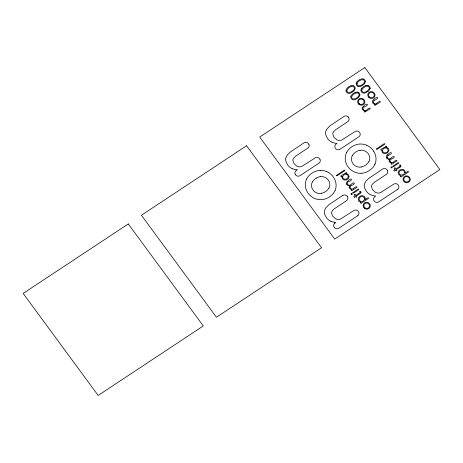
<?xml version="1.0" encoding="UTF-8"?>
<svg xmlns="http://www.w3.org/2000/svg" width="463" height="463" viewBox="0 0 463 463"><rect width="100%" height="100%" fill="white"/><g stroke="black" fill="none" stroke-linecap="round" stroke-linejoin="round"><path stroke-width="0.69" d="M359.149 94.979L358.594 96.333L357.216 97.658A10.62 10.099 12.8 0 1 356.458 98.156L354.67 98.932L353.136 98.96A1.875 1.783 12.8 0 1 352.326 98.509L351.828 97.838A1.893 1.8 12.8 0 1 351.66 96.952L352.221 95.598L353.605 94.273A10.62 10.099 12.8 0 1 354.357 93.769L356.145 93.005L357.679 92.976A1.893 1.8 12.8 0 1 358.489 93.433L358.588 93.532A2.402 2.28 12.8 0 1 358.854 93.867L358.987 94.105A1.875 1.783 12.8 0 1 359.149 94.979M365.388 81.87L363.895 84.486L360.434 86.477A4.011 3.814 12.8 0 1 358.333 86.564M370.168 88.375L368.675 90.991L365.22 92.982A4.011 3.814 12.8 0 1 363.119 93.069A2.853 2.714 12.8 0 1 361.001 90.129M334.784 223.143L335.831 222.437A13.537 12.877 12.8 0 1 330.785 221.181M357.783 215.694L338.621 228.363A3.351 3.189 12.8 0 1 336.41 228.745A3.166 3.015 12.8 0 1 334.57 227.773M397.711 189.303L378.549 201.966A3.351 3.189 12.8 0 1 376.338 202.354A3.166 3.015 12.8 0 1 374.498 201.382L374.388 201.255A4.08 3.878 12.8 0 1 373.982 200.699L373.896 200.554A3.27 3.108 12.8 0 1 374.717 196.758L375.753 196.046A13.537 12.877 12.8 0 1 370.713 194.79A10.273 9.769 12.8 0 1 366.465 191.41L364.676 188.204L364.219 185.269A6.36 6.048 12.8 0 1 364.497 183.898L365.903 181.299L368.745 178.382L382.762 168.978A3.351 3.189 12.8 0 1 384.973 168.59A3.166 3.015 12.8 0 1 386.813 169.562L386.923 169.689A4.08 3.878 12.8 0 1 387.334 170.245L387.415 170.39M363.501 106.38C367.118 101.947 369.96 105.049 364.016 107.011A2.356 2.24 12.8 0 0 363.061 108.139A1.458 1.383 12.8 0 0 363.142 109.008L363.316 109.366M374.179 100.297C380.077 98.486 377.287 95.1 373.664 99.661A3.258 3.096 12.8 0 0 372.339 101.194A1.835 1.748 12.8 0 0 372.35 102.01L372.865 103.11A2.986 2.842 12.8 0 0 375.447 104.325L374.694 104.898L374.885 105.437L380.36 102.074C381.188 100.077 376.593 102.879 376.598 103.585M366.436 110.298C365.793 110.148 371.141 106.64 370.215 108.776L364.711 112.144L364.531 111.612L365.29 111.062A2.986 2.842 12.8 0 1 362.726 109.812L362.188 108.724A1.835 1.748 12.8 0 1 362.222 107.931M297.136 169.817L296.094 170.523A3.27 3.108 12.8 0 0 295.249 174.343M385.72 147.257L386.599 146.632L386.449 146.094L380.927 149.451C380.592 149.532 380.731 150.284 381.257 150.174C382.617 148.785 381.171 152.732 383.179 153.184C386.674 155.817 391.629 149.555 387.178 147.512A2.981 2.836 12.8 0 0 385.72 147.246M347.713 181.172C351.295 176.773 353.894 180.09 348.228 181.809A2.494 2.367 12.8 0 0 347.238 182.937A1.406 1.337 12.8 0 0 347.296 183.794L347.47 184.147M387.641 154.781C391.264 150.4 393.776 153.67 388.156 155.412M350.572 184.997C354.126 180.634 356.724 183.933 351.023 185.675A2.494 2.373 12.8 0 0 350.045 186.774A1.337 1.273 12.8 0 0 350.092 187.596L350.254 187.937M390.5 158.601C394.135 154.214 396.583 157.588 390.946 159.278A2.494 2.373 12.8 0 0 389.968 160.377A1.337 1.273 12.8 0 0 390.02 161.205L390.182 161.546M353.292 188.765C352.54 188.904 357.841 185.078 356.979 187.301L351.921 190.646C350.844 191.08 351.423 189.413 351.753 189.546C350.016 189.517 348.361 187.365 349.606 185.842A2.934 2.79 12.8 0 1 346.92 184.546M393.22 162.368C392.555 162.334 397.792 158.751 396.901 160.91L391.843 164.249C390.714 164.712 391.461 162.924 391.594 163.144C389.892 163.063 388.307 160.939 389.533 159.451A2.934 2.79 12.8 0 1 386.842 158.149M351.29 193.441L351.4 193.366A0.59 0.561 12.8 0 1 352.077 194.281M391.218 167.045L391.328 166.969A0.59 0.561 12.8 0 1 392.005 167.89L391.183 167.843A0.608 0.579 12.8 0 1 391.154 166.987M352.071 194.269L351.261 194.234M400.049 167.155L396.247 169.666L396.75 170.992L395.616 170.083C394.291 172.201 392.427 170.112 395.13 169.429C392.803 168.358 395.46 166.547 395.761 169.012L399.534 166.518A1.673 1.592 12.8 0 0 399.893 166.217L399.997 165.986A0.735 0.7 12.8 0 0 399.847 165.482M342.834 195.369L328.823 204.773L325.981 207.69L324.569 210.289A6.36 6.048 12.8 0 0 324.291 211.66L324.748 214.601L326.537 217.807A10.273 9.769 12.8 0 0 330.767 221.221M348.118 116.942L348.234 117.07A4.08 3.878 12.8 0 1 348.639 117.625L348.72 117.77M334.575 227.773L334.46 227.646A4.08 3.878 12.8 0 1 334.055 227.09L333.968 226.945A3.27 3.108 12.8 0 1 334.795 223.154M386.773 158.196L386.298 157.241A1.829 1.742 12.8 0 1 386.333 156.332A3.397 3.229 12.8 0 1 387.658 154.816M346.845 184.587L346.376 183.632A1.829 1.742 12.8 0 1 346.405 182.729A3.397 3.229 12.8 0 1 347.736 181.207M399.563 165.198L400.032 164.764L400.802 165.679M359.612 191.555L360.104 191.155L360.88 192.07M373.942 151.667L373.676 151.245A17.773 16.905 12.8 0 0 372.796 150.006A15.401 14.648 12.8 0 0 366.667 145.22M373.479 102.653L373.3 102.288A1.458 1.383 12.8 0 1 373.242 101.432A2.356 2.24 12.8 0 1 374.191 100.315M387.392 157.75L387.224 157.403A1.406 1.337 12.8 0 1 387.195 156.558A2.494 2.367 12.8 0 1 388.168 155.435M347.487 196.781L347.406 196.636A4.08 3.878 12.8 0 0 346.995 196.081L346.88 195.959A3.166 3.015 12.8 0 0 345.045 194.987A3.351 3.189 12.8 0 0 342.834 195.363M319.904 159.272L319.823 159.127A4.08 3.878 12.8 0 0 319.412 158.572L319.302 158.444A3.166 3.015 12.8 0 0 317.462 157.478A3.351 3.189 12.8 0 0 315.251 157.854L301.679 166.512A6.129 5.828 12.8 0 1 299.214 166.807L298.577 166.726A5.787 5.51 12.8 0 1 296.748 166.095L293.93 163.445L292.842 160.36A3.658 3.478 12.8 0 1 293.027 159.359L293.964 157.721L295.591 156.193L307.982 147.963A3.27 3.108 12.8 0 0 308.827 144.149M308.798 144.161L308.711 144.016A4.08 3.878 12.8 0 0 308.306 143.461L308.19 143.339A3.166 3.015 12.8 0 0 306.356 142.367A3.351 3.189 12.8 0 0 304.139 142.743L290.127 152.153L287.286 155.07L285.874 157.669A6.36 6.048 12.8 0 0 285.602 159.041L286.059 161.981L287.847 165.187A10.273 9.769 12.8 0 0 292.072 168.596M295.278 174.325L295.359 174.47A4.08 3.878 12.8 0 0 295.77 175.026L295.886 175.153A3.166 3.015 12.8 0 0 297.721 176.119A3.351 3.189 12.8 0 0 299.931 175.743L319.088 163.074A3.27 3.108 12.8 0 0 319.939 159.255M376.639 103.66A2.246 2.136 12.8 0 1 373.6 102.601M368.016 85.499A2.83 2.691 12.8 0 1 370.14 88.375M365.926 85.545A4.057 3.86 12.8 0 1 368.033 85.435M361.713 88.421A8.068 7.668 12.8 0 1 365.938 85.574M360.943 90.123A4.011 3.814 12.8 0 1 361.678 88.404M363.235 78.994A2.83 2.691 12.8 0 1 365.359 81.87M363.252 78.936A4.057 3.86 12.8 0 0 361.146 79.04A8.068 7.668 12.8 0 0 356.927 81.916M356.157 83.618A4.011 3.814 12.8 0 1 356.898 81.899M358.345 86.512A2.853 2.714 12.8 0 1 356.221 83.629M353.078 85.707A2.83 2.691 12.8 0 1 355.196 88.583L353.738 91.205L350.277 93.19A4.011 3.814 12.8 0 1 348.176 93.283A2.853 2.714 12.8 0 1 346.064 90.343M350.983 85.753A4.057 3.86 12.8 0 1 353.09 85.649M350.995 85.782A8.068 7.668 12.8 0 0 346.77 88.636A4.011 3.814 12.8 0 0 346 90.337M357.858 92.212A2.83 2.691 12.8 0 1 359.983 95.089L358.518 97.705L355.057 99.695A4.011 3.814 12.8 0 1 352.956 99.782A2.853 2.714 12.8 0 1 350.844 96.848M355.769 92.259A4.057 3.86 12.8 0 1 357.87 92.154M355.775 92.287A8.068 7.668 12.8 0 0 351.55 95.135A4.011 3.814 12.8 0 0 350.78 96.842M366.476 110.373A2.246 2.136 12.8 0 1 363.438 109.314M362.176 107.908A3.258 3.096 12.8 0 1 363.524 106.409M332 142.205A10.273 9.769 12.8 0 1 327.775 138.79L325.981 135.584L325.53 132.644A6.36 6.048 12.8 0 1 325.802 131.278L327.214 128.679L330.055 125.762L344.073 116.352A3.351 3.189 12.8 0 1 346.283 115.97A3.166 3.015 12.8 0 1 348.118 116.942M332.017 142.17A13.537 12.877 12.8 0 0 337.064 143.455L336.022 144.132A3.27 3.108 12.8 0 0 335.177 147.946L335.287 148.079A4.08 3.878 12.8 0 0 335.698 148.635L335.808 148.756A3.166 3.015 12.8 0 0 337.649 149.728A3.351 3.189 12.8 0 0 339.859 149.352L359.016 136.683A3.27 3.108 12.8 0 0 359.861 132.864L359.751 132.736A4.08 3.878 12.8 0 0 359.34 132.181L359.23 132.053A3.166 3.015 12.8 0 0 357.39 131.087A3.351 3.189 12.8 0 0 355.179 131.457L341.607 140.121A6.129 5.828 12.8 0 1 339.142 140.416L338.499 140.33A5.787 5.51 12.8 0 1 336.676 139.704L333.858 137.048L332.77 133.969A3.658 3.478 12.8 0 1 332.955 132.968L333.892 131.324L335.519 129.802L347.904 121.572A3.27 3.108 12.8 0 0 348.755 117.752M397.705 189.292A3.27 3.108 12.8 0 0 398.556 185.484L398.44 185.356A4.08 3.878 12.8 0 0 398.035 184.801L397.92 184.673A3.166 3.015 12.8 0 0 396.085 183.707A3.351 3.189 12.8 0 0 393.868 184.083L380.297 192.741A6.129 5.828 12.8 0 1 377.831 193.036L377.195 192.949A5.787 5.51 12.8 0 1 375.366 192.324L372.547 189.674L371.459 186.589A3.658 3.478 12.8 0 1 371.644 185.588L372.582 183.95L374.208 182.422L386.599 174.192A3.27 3.108 12.8 0 0 387.444 170.372M346.584 152.605A15.25 14.503 12.8 0 1 349.837 148.368L351.029 147.384A19.139 18.202 12.8 0 1 352.806 146.21L354.189 145.486A15.25 14.503 12.8 0 1 359.01 144.115A15.401 14.648 12.8 0 1 360.011 144.039A14.226 13.525 12.8 0 1 366.661 145.232M346.532 152.582A14.839 14.11 12.8 0 0 347.545 166.095L347.829 166.506A17.525 16.668 12.8 0 0 348.749 167.722L349.073 168.104A14.7 13.983 12.8 0 0 361.256 173.312M361.25 173.255A15.615 14.851 12.8 0 0 362.251 173.179A15.25 14.503 12.8 0 0 367.072 171.808L368.913 170.818A19.215 18.277 12.8 0 0 370.238 169.915L371.43 168.937A15.25 14.503 12.8 0 0 374.677 164.689M375.059 163.815A15.528 14.77 12.8 0 1 374.671 164.689M373.93 151.673A14.66 13.942 12.8 0 1 375.128 163.844M352.424 155.481A10.591 10.076 12.8 0 1 356.325 151.702A10.001 9.515 12.8 0 1 360.023 150.325M361.238 167.091A8.357 7.946 12.8 0 1 353.072 163.827A8.357 7.946 12.8 0 1 352.343 155.446M368.71 161.772A10.325 9.821 12.8 0 1 361.198 166.871M360.011 150.255A8.357 7.946 12.8 0 1 368.137 153.519A8.357 7.946 12.8 0 1 368.889 161.865M297.136 169.846A13.537 12.877 12.8 0 1 292.095 168.561M357.777 215.689A3.27 3.108 12.8 0 0 358.628 211.88L358.518 211.747A4.08 3.878 12.8 0 0 358.107 211.192L357.992 211.07A3.166 3.015 12.8 0 0 356.157 210.098A3.351 3.189 12.8 0 0 353.946 210.474L340.369 219.132A6.129 5.828 12.8 0 1 337.903 219.427L337.267 219.346A5.787 5.51 12.8 0 1 335.438 218.715L332.619 216.065L331.531 212.98A3.658 3.478 12.8 0 1 331.716 211.979L332.654 210.341L334.28 208.819L346.671 200.583A3.27 3.108 12.8 0 0 347.516 196.769M306.656 179.002A15.25 14.503 12.8 0 1 309.909 174.759L311.101 173.775A19.139 18.202 12.8 0 1 312.878 172.601L314.261 171.877A15.25 14.503 12.8 0 1 319.082 170.506A15.401 14.648 12.8 0 1 320.083 170.436M306.604 178.978A14.839 14.11 12.8 0 0 307.623 192.486L307.901 192.903A17.525 16.668 12.8 0 0 308.821 194.119L309.151 194.501A14.7 13.983 12.8 0 0 321.328 199.703A15.615 14.851 12.8 0 0 322.323 199.57A15.25 14.503 12.8 0 0 327.144 198.205L328.99 197.209A19.215 18.277 12.8 0 0 330.31 196.306L331.502 195.328A15.25 14.503 12.8 0 0 334.749 191.086A15.528 14.77 12.8 0 0 335.137 190.212M335.206 190.235A14.66 13.942 12.8 0 0 334.002 178.07L333.748 177.636A17.773 16.905 12.8 0 0 332.868 176.397A15.401 14.648 12.8 0 0 326.745 171.611M320.083 170.43A14.226 13.525 12.8 0 1 326.739 171.623M312.496 181.878A10.591 10.076 12.8 0 1 316.403 178.093M321.31 193.482A8.357 7.946 12.8 0 1 313.15 190.218A8.357 7.946 12.8 0 1 312.415 181.837M328.782 188.163A10.325 9.821 12.8 0 1 321.27 193.262M320.083 176.646A8.357 7.946 12.8 0 1 328.209 179.91A8.357 7.946 12.8 0 1 328.967 188.256M316.385 178.076A10.001 9.515 12.8 0 1 320.095 176.721M360.909 192.758A2.026 1.921 12.8 0 1 360.098 193.511L356.319 196.057L356.823 197.383L355.688 196.474C354.334 198.668 352.522 196.41 355.208 195.82C352.916 194.778 355.48 192.926 355.839 195.403L359.606 192.915A1.673 1.592 12.8 0 0 359.971 192.608L360.075 192.376A0.735 0.7 12.8 0 0 359.925 191.879M360.897 192.07A1.129 1.076 12.8 0 1 360.845 192.73M353.315 188.8A2.141 2.037 12.8 0 1 350.335 187.903M350.601 185.044A2.193 2.089 12.8 0 1 347.545 184.106M351.267 194.228A0.608 0.579 12.8 0 1 351.232 193.384M393.243 162.409A2.141 2.037 12.8 0 1 390.263 161.512M390.529 158.653A2.193 2.089 12.8 0 1 387.473 157.715M400.831 166.367A2.026 1.921 12.8 0 1 400.026 167.12M400.825 165.673A1.129 1.076 12.8 0 1 400.773 166.339M349.05 176.548C349.085 179.887 343.795 181.594 342.221 178.417C341.578 177.097 342.533 175.575 341.19 176.571C340.849 176.53 340.646 176.148 341 175.842L346.527 172.485L346.671 173.023L345.792 173.648A2.981 2.836 12.8 0 1 347.244 173.914L348.541 174.956L349.05 176.548M342.614 176.959C342.637 180.448 348.182 179.737 348.245 176.617C348.228 173.127 342.655 173.822 342.614 176.959M382.542 150.562C382.565 154.057 388.11 153.346 388.173 150.22C388.156 146.73 382.583 147.431 382.542 150.562M360.474 202.944L361.111 203.309L368.484 198.436C369.352 196.329 364.595 199.703 365.122 199.495C365.793 197.556 363.924 195.513 361.962 195.687C359.832 195.704 357.627 197.828 358.379 200.028C358.524 202.302 362.633 201.677 360.48 202.904M400.402 176.553L401.033 176.912L408.407 172.045C409.269 169.799 404.326 173.799 405.073 173.017C405.669 171.096 403.817 169.128 401.884 169.29C399.76 169.313 397.555 171.437 398.302 173.637C398.446 175.911 402.544 175.257 400.402 176.53M364.578 198.864C364.543 202.059 358.952 202.557 359.039 199.055C359.161 195.959 364.555 195.473 364.578 198.864M404.5 172.468C404.471 175.616 398.99 176.183 398.967 172.745C398.979 169.597 404.483 169.036 404.5 172.468M336.445 175.413L337.087 175.79L344.773 170.702L344.866 170.187L344.293 170.048L336.445 175.413M352.858 192.73L353.5 193.106L358.709 189.656L358.802 189.136L358.229 189.002L352.864 192.689M376.373 149.017L377.015 149.393L384.701 144.311L384.817 143.825L384.221 143.657L376.373 148.999M392.786 166.339L393.423 166.709L398.637 163.265L398.753 162.779L398.174 162.6L392.786 166.298M346.891 90.32L346.88 90.453A1.893 1.8 12.8 0 0 347.047 91.333L347.539 92.004A1.875 1.783 12.8 0 0 348.35 92.455L349.883 92.426L351.677 91.651A10.62 10.099 12.8 0 0 352.436 91.153L353.807 89.834L354.369 88.479A1.875 1.783 12.8 0 0 354.201 87.6L354.068 87.362A2.402 2.28 12.8 0 0 353.807 87.027L353.709 86.928A1.893 1.8 12.8 0 0 352.893 86.471L351.359 86.5L349.577 87.27A10.62 10.099 12.8 0 0 348.818 87.767L347.435 89.093L346.891 90.32M357.054 83.606L357.037 83.734A1.893 1.8 12.8 0 0 357.21 84.619L357.702 85.29A1.875 1.783 12.8 0 0 358.512 85.742L360.046 85.707L361.84 84.937A10.62 10.099 12.8 0 0 362.593 84.44L363.97 83.114L364.526 81.76A1.875 1.783 12.8 0 0 364.364 80.886L364.231 80.649A2.402 2.28 12.8 0 0 363.97 80.313L363.872 80.215A1.893 1.8 12.8 0 0 363.056 79.758L361.522 79.786L359.734 80.55A10.62 10.099 12.8 0 0 358.981 81.054L357.598 82.379L357.054 83.606M361.834 90.106L361.823 90.239A1.893 1.8 12.8 0 0 361.991 91.118L362.483 91.79A1.875 1.783 12.8 0 0 363.293 92.241L364.827 92.212L366.621 91.442A10.62 10.099 12.8 0 0 367.373 90.945L368.751 89.619L369.312 88.265A1.875 1.783 12.8 0 0 369.144 87.391L369.011 87.148A2.402 2.28 12.8 0 0 368.751 86.812L368.652 86.72A1.893 1.8 12.8 0 0 367.836 86.263L366.302 86.286L364.52 87.056A10.62 10.099 12.8 0 0 363.762 87.553L362.379 88.884L361.834 90.106M128.286 223.93L23.15 293.426L98.162 395.443L203.298 325.94L128.286 223.93M246.559 145.747L141.429 215.243L216.441 317.253L321.571 247.757L246.559 145.747M364.838 67.557L259.702 137.06L334.714 239.07L439.85 169.574L364.838 67.557M368.907 97.519A3.64 3.461 12.8 0 0 374.937 95.922A3.64 3.461 12.8 0 0 370.365 91.697A3.64 3.461 12.8 0 0 368.907 97.519M369.491 97.004A2.842 2.703 12.8 0 0 374.168 95.685A2.842 2.703 12.8 0 0 370.545 92.45A2.842 2.703 12.8 0 0 369.491 97.004M359.334 103.724A2.842 2.703 12.8 0 0 364.011 102.404A2.842 2.703 12.8 0 0 360.388 99.163A2.842 2.703 12.8 0 0 359.334 103.724M358.75 104.233A3.64 3.461 12.8 0 0 364.78 102.641A3.64 3.461 12.8 0 0 360.202 98.416A3.64 3.461 12.8 0 0 358.75 104.233M364.213 208.182A3.635 3.461 12.8 0 0 370.232 206.585A3.635 3.461 12.8 0 0 365.666 202.366A3.635 3.461 12.8 0 0 364.213 208.182M364.792 207.667A2.836 2.697 12.8 0 0 369.468 206.348A2.836 2.697 12.8 0 0 365.845 203.118A2.836 2.697 12.8 0 0 364.792 207.667M404.72 181.276A2.836 2.697 12.8 0 0 409.39 179.957A2.836 2.697 12.8 0 0 405.773 176.721A2.836 2.697 12.8 0 0 404.72 181.276M404.135 181.785A3.635 3.461 12.8 0 0 410.16 180.194A3.635 3.461 12.8 0 0 405.594 175.975A3.635 3.461 12.8 0 0 404.135 181.785"/></g></svg>
